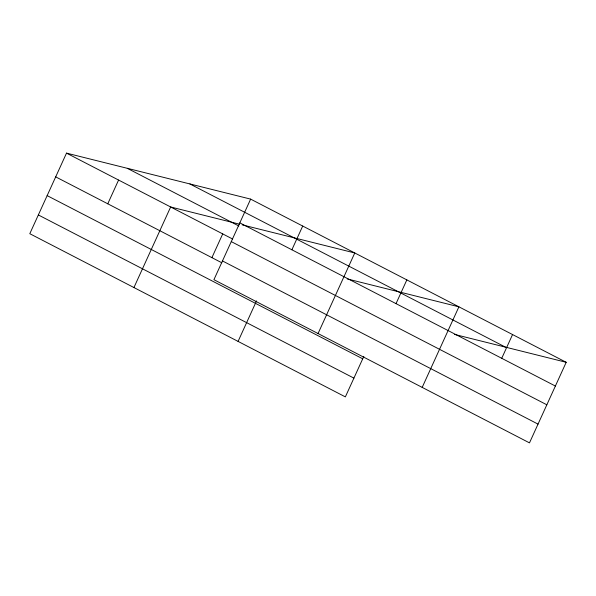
<?xml version="1.0" encoding="UTF-8"?>
<svg xmlns="http://www.w3.org/2000/svg" width="596" height="596" viewBox="0 0 596 596"><rect width="100%" height="100%" fill="white"/><g stroke="black" fill="none" stroke-linecap="round" stroke-linejoin="round"><path stroke-width="0.89" d="M250.64 199.116L213.919 279.688L529.486 442.873L566.2 362.301L250.64 199.116L66.514 153.127L29.8 233.699L345.36 396.884L363.828 356.363M107.764 203.795L118.582 180.059M133.936 287.548L170.65 206.983L239.458 224.17M211.9 257.651L222.718 233.908M238.072 341.396L256.541 300.883M291.884 249.784L302.708 226.04M318.055 333.536L354.776 252.972L242.147 224.841M396.02 303.64L406.845 279.897M422.192 387.385L458.905 306.821L347.177 278.913M501.735 358.3L512.553 334.557M454.465 334.393L566.2 362.301M189.878 183.941L505.438 347.125M239.815 222.859L555.383 386.044M127.276 168.31L238.847 226.003M66.514 153.127L232.641 239.033M231.27 241.611L546.837 404.796M222.464 260.936L538.032 424.114M55.696 176.87L221.816 262.776M47.151 195.622L362.711 358.807M38.345 214.947L353.912 378.125"/></g></svg>
